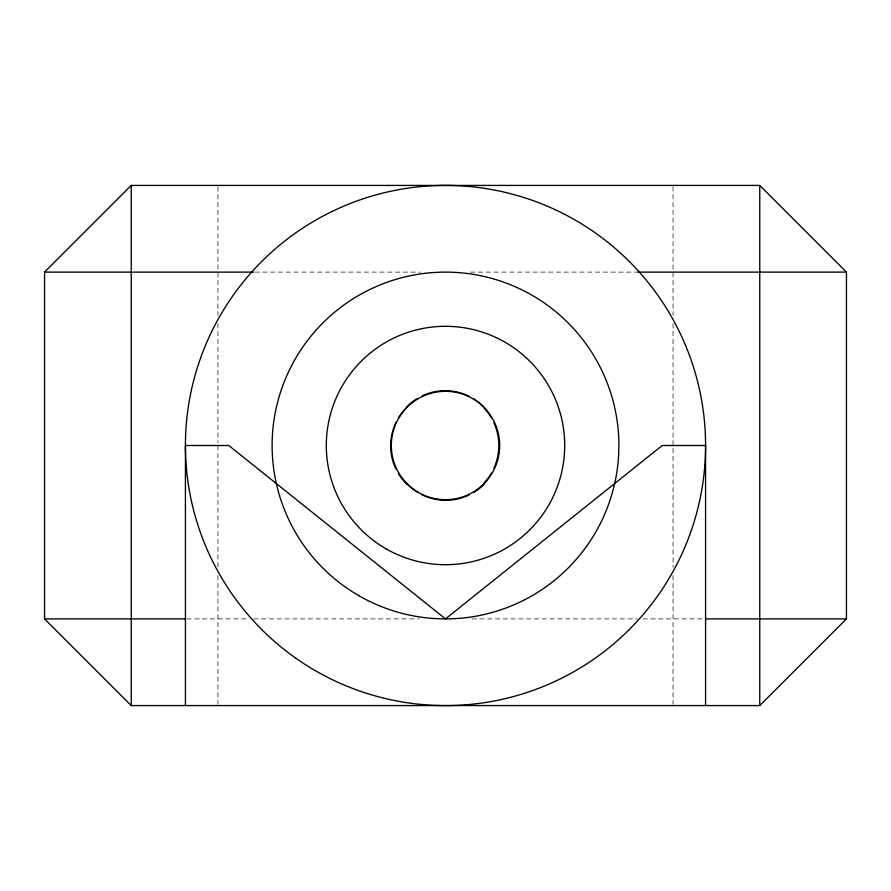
<?xml version="1.0" encoding="UTF-8"?>
<svg xmlns="http://www.w3.org/2000/svg" width="891" height="891" viewBox="0 0 891 891"><rect width="100%" height="100%" fill="white"/><g stroke="black" fill="none" stroke-linecap="round" stroke-linejoin="round"><path stroke-width="0.67" stroke-dasharray="4.46 3.34" d="M254.993 272.111L420.474 272.111M470.526 272.111L636.007 272.111M186.865 618.889L248.043 618.889M253.612 618.889L419.082 618.889M471.918 618.889L637.388 618.889M642.957 618.889L704.135 618.889M673.061 186.776L673.061 315.459M673.061 323.589L673.061 567.411M673.061 575.541L673.061 704.224M217.939 186.776L217.939 315.459M217.939 323.589L217.939 442.794M217.939 445.5L217.939 567.411M217.939 575.541L217.939 704.224"/><path stroke-width="1.34" d="M44.55 272.111L131.244 185.428L759.756 185.428L846.45 272.111L846.45 618.889L759.756 705.572L131.244 705.572L44.55 618.889L44.55 272.111L253.612 272.111M637.388 272.111L846.45 272.111M44.55 618.889L185.473 618.889M705.527 618.889L846.45 618.889M759.756 185.428L759.756 705.572M705.572 705.572L705.572 445.5L662.225 445.5L445.5 618.889L228.775 445.5L185.428 445.5L185.428 705.572M131.244 185.428L131.244 705.572M483.568 407.443A53.772 51.934 90 0 1 491.476 417.957M493.859 422.601A53.772 51.934 90 0 1 493.859 468.399M491.476 473.043A53.772 51.934 90 0 1 483.568 483.557M484.181 484.169A53.783 53.36 28.3 0 1 473.689 492.523M468.989 495.062A53.783 53.36 28.3 0 1 422.134 494.817M417.478 492.255A53.783 53.36 28.3 0 1 407.076 483.924M406.819 484.192A53.772 53.36 -58.4 0 1 398.444 473.711M395.894 469.011A53.772 53.36 -58.4 0 1 396.15 422.122M398.723 417.467A53.772 53.36 -58.4 0 1 407.064 407.064M406.819 406.831A53.783 53.36 28.3 0 1 417.311 398.477M422.011 395.938A53.783 53.36 28.3 0 1 468.866 396.183M473.522 398.745A53.783 53.36 28.3 0 1 483.924 407.076M295.745 658.137A260.072 260.072 0 0 0 704.525 468.866A260.072 260.072 0 0 0 336.23 209.496A260.072 260.072 0 0 0 295.745 658.137M385.903 548.733A119.205 119.205 0 0 0 564.705 445.5A119.205 119.205 0 0 0 385.903 342.267A119.205 119.205 0 0 0 385.903 548.733M358.806 595.656A173.389 173.389 0 0 0 618.889 445.5A173.389 173.389 0 0 0 358.806 295.344A173.389 173.389 0 0 0 358.806 595.656M418.414 492.422A54.184 54.184 0 0 0 499.684 445.5A54.184 54.184 0 0 0 418.414 398.578A54.184 54.184 0 0 0 418.414 492.422"/></g></svg>
